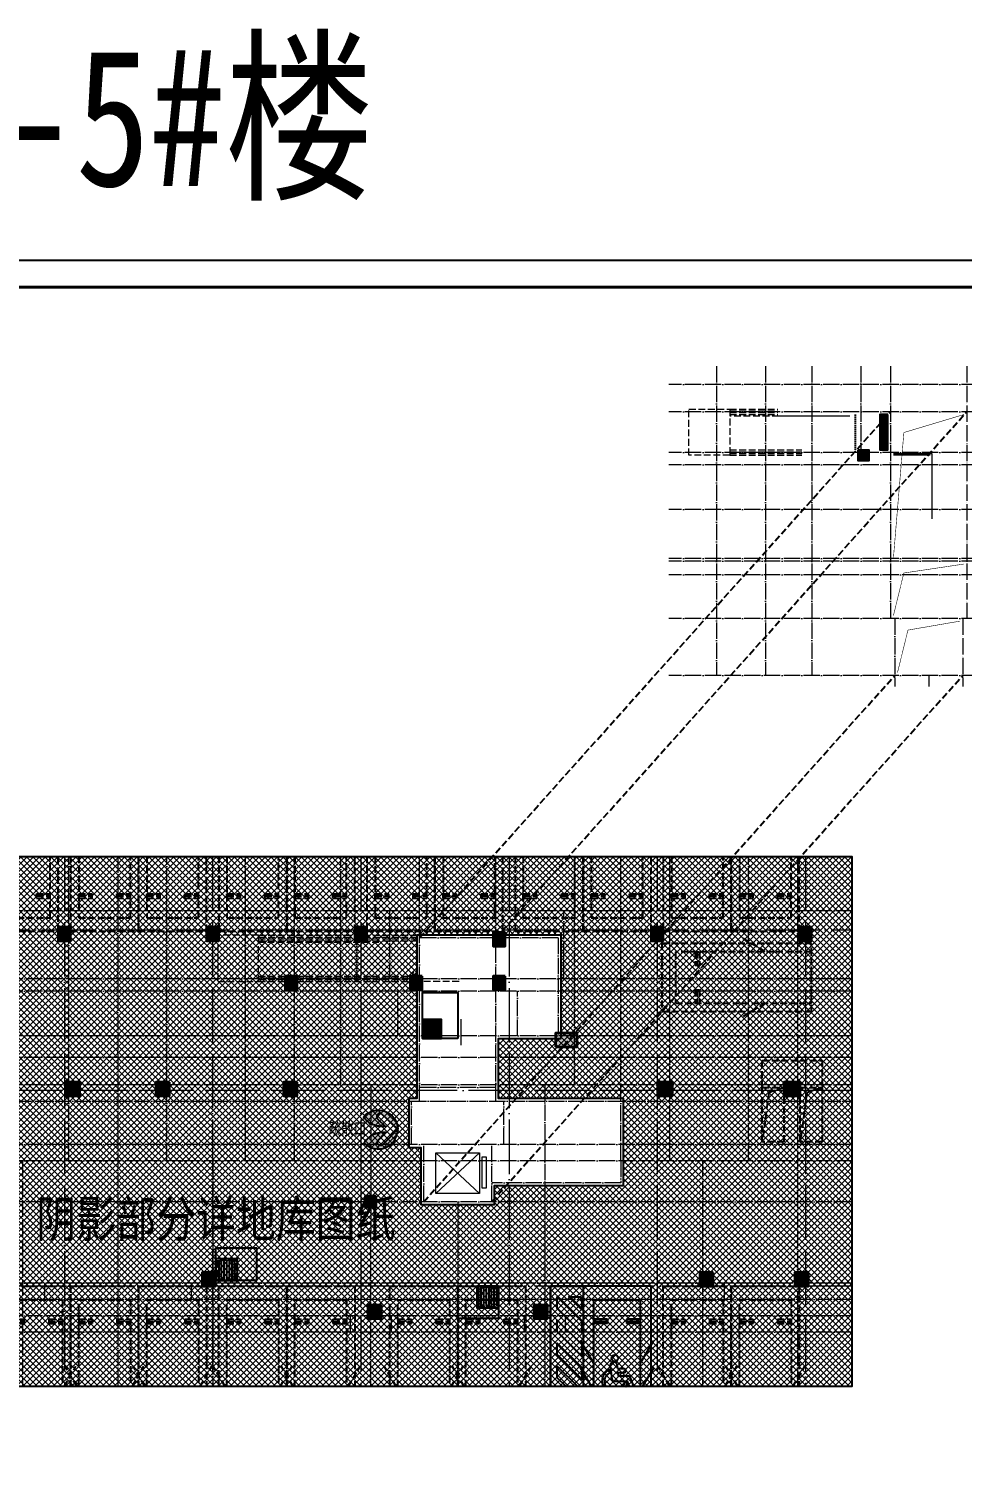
# Model space of a CAD drawing. Extents: x -518115 to 389031, y -209821 to 1628073.
# Drawn here: x 35039 to 69376, y 734882 to 787574 of the extents above; entities that cross this region are included whole.
import ezdxf
from ezdxf.xclip import XClip

# ---------------------------------------------------------------- set-up
doc = ezdxf.new("R2010")
doc.units = 0
doc.header["$LTSCALE"] = 1000
doc.header["$MEASUREMENT"] = 0
doc.header["$XCLIPFRAME"] = 0
for name, pattern in [('#P_--_20B1_001_t3$0$DASH', [0.35, 0.25, -0.1]), ('__DASH', [0.35, 0.25, -0.1]), ('DASH', [0.35, 0.25, -0.1]), ('DOTE', [2.4200000000000004, 2, -0.2, 0.02, -0.2]), ('HIDDEN', [0.375, 0.25, -0.125])]:
    doc.linetypes.add(name, pattern=pattern)
for name, color, linetype in [('0-R-风井', 2, 'Continuous'), ('0-R疏散口', 20, 'Continuous'), ('0-R集水坑', 191, 'Continuous'), ('HS-A-停车位（标准）', 9, 'Continuous'), ('HS-A-停车场-无障碍', 85, 'Continuous'), ('text', 7, 'Continuous'), ('VPIPE-雨水', 4, 'DASH'), ('人防集水坑', 11, 'Continuous'), ('图框', 140, 'Continuous'), ('审核', 1, 'Continuous'), ('排水', 155, 'Continuous'), ('疏散口', 20, 'Continuous')]:
    doc.layers.add(name, color=color, linetype=linetype)
for name, color, linetype, lineweight in [('3.5方案汇报，与郭总、侯月琴确定户型_t8$0$STAIR', 2, 'Continuous', 18), ('DOTE', 19, 'DOTE', 9), ('PUB_HATCH', 8, 'Continuous', 9), ('STAIR', 2, 'Continuous', 18), ('填充', 251, 'Continuous', 5), ('平面-看线', 45, 'Continuous', 15), ('砼柱', 2, 'Continuous', 35)]:
    doc.layers.add(name, color=color, linetype=linetype, lineweight=lineweight)
doc.layers.add('yichutu', color=7, linetype='Continuous', true_color=0xffffff, plot=False)
doc.styles.add('-宋体', font='', dxfattribs={"width": 0.8})
doc.styles.add('黑体', font='')
doc.styles.get('-宋体').set_extended_font_data('SimSun')
doc.styles.get('黑体').set_extended_font_data('SimHei')

# ---------------------------------------------------------------- blocks, each defined once
blk = doc.blocks.new('A$C27F3146B')
at = {"layer": '填充'}
h = blk.add_hatch(dxfattribs=at)
h.set_pattern_fill('ANSI37', color=196, scale=100, style=0)
h.set_pattern_definition([(45, (794705.0482087337, -474761.836884725), (-112.2532015133644, 112.2532015133644), []), (135, (794705.0482087337, -474761.836884725), (-112.2532015133644, -112.2532015133644), [])])
h.paths.add_polyline_path([(-230795.6184310702, 60248.6681048781), (-176795.6315635289, 60248.6681048781), (-176795.6315635289, 40748.668106055), (-230795.6184310702, 40748.668106055)])
h.paths.add_polyline_path([(-187495.8660684425, 53548.66686279065), (-187495.8209743426, 57348.62422381173), (-189795.0276815628, 57348.62942205783), (-189795.0739517731, 57348.66651863832), (-192795.073958657, 57348.66651863832), (-192795.4156197991, 51348.93710573966), (-193095.4177096373, 51348.93564643379), (-193095.4173128804, 49548.66755806998), (-192645.4166020394, 49548.66755813401), (-192645.4166030964, 47448.67086864309), (-189945.4166020389, 47448.67086865345), (-189945.4166020426, 48148.66786043893), (-185195.4239114443, 48148.6689069533), (-185195.4239113556, 51348.93571203918), (-189795.4128881363, 51348.9135064361), (-189795.0739557542, 53548.66693553812)], flags=16)
h.paths.add_polyline_path([(-217895.6145799538, 57348.66871561174), (-217895.6215597925, 55948.66952998069), (-222195.618774856, 55948.66898938658), (-222195.618217748, 53548.66959221585), (-217795.6184381819, 53548.66431652935), (-217796.4641870251, 51354.89480492327), (-218096.4655417878, 51354.89362781279), (-218095.6188738717, 49548.66951250698), (-217645.6181630308, 49548.66951257101), (-217645.6181640879, 47448.67282308021), (-214945.6181630305, 47448.67282309057), (-214945.6181630341, 48148.66981487605), (-210195.6254724357, 48148.67086139042), (-210195.6254723471, 51348.93766647618), (-214795.6144491277, 51348.9154608731), (-214795.607502923, 57348.66536292894)], flags=16)
at = {"layer": '填充', "color": 196}
for points in [[(-230795.6184310702, 60248.6681048781), (-176795.6315635289, 60248.6681048781), (-176795.6315635289, 40748.668106055), (-230795.6184310702, 40748.668106055)], [(-187495.8660684425, 53548.66686279065), (-187495.8209743426, 57348.62422381173), (-189795.0276815628, 57348.62942205783), (-189795.0739517731, 57348.66651863832), (-192795.073958657, 57348.66651863832), (-192795.4156197991, 51348.93710573966), (-193095.4177096373, 51348.93564643379), (-193095.4173128804, 49548.66755806998), (-192645.4166020394, 49548.66755813401), (-192645.4166030964, 47448.67086864309), (-189945.4166020389, 47448.67086865345), (-189945.4166020426, 48148.66786043893), (-185195.4239114443, 48148.6689069533), (-185195.4239113556, 51348.93571203918), (-189795.4128881363, 51348.9135064361), (-189795.0739557542, 53548.66693553812)]]:
    blk.add_lwpolyline(points, close=True, dxfattribs=at)
blk = doc.blocks.new('无障碍车位')
at = {"layer": 'HS-A-停车场-无障碍'}
for p, q in [((-1999.966370833223, 3549.95805993129), (-2499.949424952152, 2699.948046519305)), ((-299.9660310738254, 3549.994108829531), (200.0510692202952, 2700.004122582497)), ((-1999.966370833223, 2549.953937348793), (-2499.949424952152, 1699.943923936924)), ((-299.9660310738254, 2549.989986246917), (200.0510692202952, 1699.999999999884)), ((-1999.921941989567, 1079.803519832552), (-1499.922230551136, 1080.002041477826)), ((-1999.918532912969, 919.8035190157825), (-1999.921941989567, 1079.803519832552)), ((-1499.918821489671, 920.0020406610565), (-1499.922230551136, 1080.002041477826)), ((-799.9216950030532, 1079.82955514791), (-299.9219835650874, 1080.028076793067)), ((-799.9182859263383, 919.8295543311397), (-799.9216950030532, 1079.82955514791)), ((-299.9185745030409, 920.0280759762973), (-299.9219835650874, 1080.028076793067)), ((-1999.920237447601, 999.8035194261465), (-1499.920526024303, 1000.002041067695)), ((-1999.918532912969, 919.8035190157825), (-1499.918821489671, 920.0020406610565)), ((-799.9199904612033, 999.8295547415037), (-299.920279037673, 1000.028076382936)), ((-799.9182859263383, 919.8295543311397), (-299.9185745030409, 920.0280759762973))]:
    blk.add_line(p, q, dxfattribs=at)
for points in [[(1300.000000000582, -299.9998376182048), (1300.000000000582, 5200.000162381679), (-2399.999999939115, 5199.993991851457), (-2399.999999938766, -300.0060081484262)], [(-299.999999939464, 5199.993991850992), (-299.9999999396969, 199.9939918509917), (-1999.99999993958, 199.9939918511081), (-1999.999999939697, 5199.993991850992)], [(100.0000000608852, 5199.999999999069), (1300.000000000233, 5200.000162381679), (1300.000000000349, -299.9998376180883), (100.0000000607688, -300.0000000008149)]]:
    blk.add_lwpolyline(points, close=True, dxfattribs=at)
for points in [[(150.0000000002328, 4394.112549694837), (150.0000000002328, 4799.999999999534), (168.3766184075503, 4799.999999999534), (1050.000000000233, 3918.376618406968), (1050.000000000233, 3494.112549694953), (150.0000000002328, 4394.112549694837)], [(592.640687119565, 4799.999999999534), (1016.90475583158, 4799.999999999418), (1050.000000000466, 4766.904755830765), (1050.000000000233, 4342.640687118634), (592.640687119565, 4799.999999999534)], [(150.0000000001164, 3545.584412270924), (150.0000000002328, 3969.848480983172), (1050.000000000233, 3069.848480982939), (1050.000000000233, 2645.584412271157), (150.0000000001164, 3545.584412270924)], [(150.0000000004657, 2697.05627484736), (150.0000000003492, 3121.320343559142), (1050.000000000466, 2221.320343559142), (1050.000000000233, 1797.056274847244), (150.0000000004657, 2697.05627484736)], [(150.0000000001164, 1848.528137423331), (150.0000000002328, 2272.792206135578), (1050.000000000233, 1372.792206135346), (1050.000000000233, 948.5281374235637), (150.0000000001164, 1848.528137423331)], [(150.0000000004657, 999.9999999997672), (150.0000000002328, 1424.264068711549), (1050.000000000466, 524.2640687114326), (1050.000000000233, 99.99999999965075), (150.0000000004657, 999.9999999997672)], [(150.0000000003492, 151.4718625757378), (150.0000000002328, 575.7359312875196), (625.7359312883345, 99.99999999953434), (201.4718625766691, 99.99999999953434), (150.0000000003492, 151.4718625757378)]]:
    blk.add_lwpolyline(points, dxfattribs=at)
for points in [[(-1645.914368988131, 3073.279146465939, 0.3176989922475349), (-1551.65021979122, 3006.659832141828), (-1207.498265077826, 3006.659832141828), (-1190.383440391626, 2876.659832141595), (-1412.411826837342, 2876.659832141828, 0.9999999999999999), (-1412.411826837226, 2746.659832141944), (-1173.268615705194, 2746.659832141828), (-1154.208266746136, 2601.882108147489, 0.9999999999999997), (-896.4326027601492, 2635.818917904515), (-959.0851750035072, 3111.712451194646, 0.3763733494003915), (-1058.229661162943, 3198.659832141828), (-1524.821601287345, 3198.659832141828), (-1657.687476292718, 3573.861488626804, 1), (-1804.739548971644, 3521.787618779112), (-1645.91436890047, 3073.27914621844)], [(-874.3033266931307, 2774.182281254092, 1.763575196078509), (-1516.949411830516, 3238.659832141944), (-1416.467538945493, 3238.659832141828, -1.66239982742272), (-888.017833360238, 2878.354301649495), (-874.3033266961575, 2774.182281252695)]]:
    blk.add_lwpolyline(points, format="xyb", dxfattribs=at)
blk.add_circle((-1067.861835873104, 2349.211395052844), 123, dxfattribs=at)
blk = doc.blocks.new('A$C25A378E3')
at = {"layer": 'HS-A-停车位（标准）', "linetype": 'DASH'}
for p, q in [((299.9288666398497, 4280.200665866025), (299.9276344913524, 4120.200664976728)), ((299.9288666398497, 4280.200665866025), (799.9285807174165, 4280.00894703425)), ((799.9285807174165, 4280.00894703425), (799.9273485837039, 4120.008946264163)), ((1699.929113851395, 4280.193678615266), (1699.927881702897, 4120.19367778569)), ((1699.929113851395, 4280.193678615266), (2199.928827928961, 4280.001959843212)), ((2199.928827928961, 4280.001959843212), (2199.927595795365, 4120.001958953799)), ((299.9276344913524, 4120.200664976728), (799.9273485837039, 4120.008946264163)), ((299.9282505712472, 4200.200665451237), (799.9279646449722, 4200.00894667895)), ((1699.927881702897, 4120.19367778569), (2199.927595795365, 4120.001958953799)), ((1699.928497782676, 4200.193678200361), (2199.928211856517, 4200.001959428308)), ((300.0205537431175, 1700.046125917463), (-199.9740653929766, 2550.049336581258)), ((2200.020893819514, 1700.035927985562), (2700.026429273654, 2550.032717227354))]:
    blk.add_line(p, q, dxfattribs=at)
for points in [[(1.164153218269348e-10, 5499.999999999884), (2499.999999842257, 5499.971898506512), (2499.938176556607, -0.02810114610474557), (-0.06182328553404659, 3.472669050097466e-07)], [(299.9943796824664, 4999.996627852321), (2199.994379562442, 4999.975270717288), (2199.938176575466, -0.02472896687686443), (299.9381766954903, -0.003371831844560802)]]:
    blk.add_lwpolyline(points, close=True, dxfattribs=at)
blk = doc.blocks.new('TIY8O')
at = {"layer": '0-R集水坑', "linetype": 'DASH'}
h = blk.add_hatch(dxfattribs=at)
h.set_pattern_fill('LINE', color=191, scale=100, angle=-90.00000000000006, style=0)
h.set_pattern_definition([(270, (-235326.6603705898, -492619.8195465856), (95.25, -7.876661409549766e-14), [])])
h.paths.add_polyline_path([(251192.714674465, 63602.66983472076), (251192.7093475896, 62902.669904932), (250492.7095668054, 62902.67580823865), (250492.7161997986, 63602.67580820792)])
at = {"layer": '0-R集水坑', "color": 191, "elevation": 0.4327255357110903}
for points in [[(250442.7090580211, 62452.68549320343), (251942.7090579913, 62452.67601750753), (251942.7166385491, 63652.67601748332), (250442.7166385789, 63652.68549317922)], [(251242.7159861337, 63652.66910502905), (251242.7089670943, 62852.66910505909), (250442.7091281175, 62852.67624693047), (250442.7166384909, 63652.67624689624)]]:
    blk.add_lwpolyline(points, close=True, dxfattribs=at)
at = {"layer": '0-R集水坑', "color": 191, "linetype": 'DASH', "elevation": 0.4327255357110903}
blk.add_lwpolyline([(251192.714674465, 63602.66983472076), (251192.7093475896, 62902.669904932), (250492.7095668054, 62902.67580823865), (250492.7161997986, 63602.67580820792)], close=True, dxfattribs=at)
blk = doc.blocks.new('TYUIYOIUO')
at = {"layer": '0-R-风井', "linetype": '__DASH'}
for p, q in [((-299457.895317329, 793016.6504319513), (-299457.8951786277, 794016.3380944015)), ((-299457.8951786277, 794016.3380944015), (-297257.9513919126, 794017.1969029689)), ((-297257.9513919126, 794017.1969029689), (-297257.8976371065, 793016.8408492676)), ((-299457.9432144098, 793016.7978605403), (-298658.0559161415, 793016.8118702834)), ((-299457.9432144098, 791016.8118764461), (-299457.9432144098, 793016.7978605403)), ((-298658.0559161415, 793016.8118702834), (-298657.9317925585, 791016.8118764461)), ((-298657.8952895801, 793216.6503354047), (-298057.9083877449, 793216.8845567947)), ((-298657.895317329, 793016.6503209556), (-298657.8952895801, 793216.6503354047)), ((-298057.9083877449, 793216.8845567947), (-298057.8976359515, 793016.7978607289)), ((-298057.9083877448, 793016.7978605406), (-297258.0210894765, 793016.8118702837)), ((-298057.9083877448, 791016.8118764464), (-298057.9083877448, 793016.7978605406)), ((-297258.0210894765, 793016.8118702837), (-297257.8969658935, 791016.8118764464)), ((-298657.9317925585, 791016.8118764461), (-299457.9432144098, 791016.8118764461)), ((-298657.9317925585, 791016.8118764461), (-299457.9432144098, 791016.8118764461)), ((-297257.8969658935, 791016.8118764464), (-298057.9083877448, 791016.8118764464)), ((-297257.8969658935, 791016.8118764464), (-298057.9083877448, 791016.8118764464))]:
    blk.add_line(p, q, dxfattribs=at)
for points in [[(-298658.0187696726, 793016.8120645259), (-299218.2041812523, 792824.5534271109), (-299457.9060679409, 791016.8120706886)], [(-297258.0210894765, 793016.8118702837), (-297818.2065010562, 792824.5532328687), (-298057.9083877448, 791016.8118764464)]]:
    blk.add_lwpolyline(points, dxfattribs=at)
blk = doc.blocks.new('FSFSFASFSFESFSEF')
at = {"layer": '人防集水坑', "ltscale": 0.8}
h = blk.add_hatch(dxfattribs=at)
h.set_pattern_fill('GRATE', color=256, scale=75, style=0)
h.set_pattern_definition([(270, (-806039.3574039747, 23438904.07928268), (59.53125, -1.822618869043522e-14), []), (360, (-806039.3574039747, 23438904.07928268), (8.748522416193854e-14, 238.125), [])])
h.paths.add_polyline_path([(286466.5787021541, 761315.5335229017), (287066.5787021541, 761315.5335229017), (287066.5787021541, 760715.5335229017), (286466.5787021541, 760715.5335229017)])
at = {"layer": '人防集水坑'}
for points in [[(287116.5787021541, 760665.5335229017), (286416.5787021541, 760665.5335229017), (286416.5787021541, 761365.5335229017), (287116.5787021541, 761365.5335229017)], [(287066.5787021541, 760715.5335229017), (286466.5787021541, 760715.5335229017), (286466.5787021541, 761315.5335229017), (287066.5787021541, 761315.5335229017)]]:
    blk.add_lwpolyline(points, close=True, dxfattribs=at)
at = {"layer": '排水'}
blk.add_lwpolyline([(285816.5787021536, 760665.5335229018), (287116.5787021536, 760665.5335229018), (287116.5787021534, 762365.5335229018), (285816.5787021534, 762365.5335229018)], close=True, dxfattribs=at)
blk = doc.blocks.new('DFBFBFBGF')
at = {"layer": 'STAIR', "color": 246, "linetype": '#P_--_20B1_001_t3$0$DASH'}
for p, q in [((293136.325158803, 754230.1456084143), (287316.5787030022, 754230.1456084143)), ((293136.3251588031, 754160.1456084616), (287316.5787030022, 754160.1456084708)), ((293136.3251588029, 754100.1456084616), (287316.5787030022, 754100.1456084704)), ((293136.3251588018, 754030.1456084143), (287316.5787030022, 754030.1456084145)), ((293136.3251588018, 754030.1456084143), (293136.325158803, 754230.1456084143)), ((288716.325158803, 753970.1456084145), (293136.3251588018, 753970.1456083918)), ((293136.325158803, 752730.1456083826), (287316.5787030022, 752730.1456085002)), ((293136.3251588031, 752660.1456084299), (287316.5787030022, 752660.1456085349)), ((293136.3251588029, 752600.1456084299), (287316.5787030022, 752600.1456085352)), ((293136.3251588018, 752530.1456083826), (287316.5787030022, 752530.1456085071)), ((293136.3251588018, 752530.1456083826), (293136.325158803, 752730.1456083826))]:
    blk.add_line(p, q, dxfattribs=at)
blk.add_lwpolyline([(293136.325158803, 754230.1456084143), (294636.325158803, 754230.1456084143), (294636.325158803, 752530.1456083859), (293136.325158803, 752530.1456083859)], close=True, dxfattribs=at)
at = {"layer": '审核', "color": 58, "linetype": 'HIDDEN', "ltscale": 0.2}
blk.add_line((289519.4158324369, 752530.1456084601), (289519.4158324566, 754230.1456084143), dxfattribs=at)
blk = doc.blocks.new('A$C1DD019F9')
at = {"layer": '疏散口'}
h = blk.add_hatch(color=256, dxfattribs=at)
edge = h.paths.add_edge_path()
edge.add_line((1657.837590239942, 3315.723901660649), (367.3306208625436, 2025.216944172512))
edge.add_arc((562.7390984487897, 1829.808464785995), 276.3493204781321, 134.999999736071, 315.0000450135555)
edge.add_line((758.1477304548025, 1634.400139819365), (1381.488251060247, 2257.740654682275))
edge.add_arc((-487.2515846193137, 1989.868379143272), 1887.841129295078, -24.12321173134552, 8.157426411511608, ccw=False)
edge.add_arc((-487.2518275084583, 1989.868449001487), 1887.841379523462, 303.5961554791981, 335.8767893464231, ccw=False)
edge.add_arc((1657.83757689014, 1657.627985069564), 1658.095916591085, 89.99999953869542, 228.4172749558772, ccw=False)
h = blk.add_hatch(color=256, dxfattribs=at)
edge = h.paths.add_edge_path()
edge.add_line((1657.837590239942, 3315.723901660649), (2948.344559617341, 2025.216944172512))
edge.add_arc((2752.936082031095, 1829.808464785995), 276.3493204781321, -135.00004501355562, 45.000000263928996, ccw=False)
edge.add_line((2557.527450025082, 1634.400139819365), (1934.186929419636, 2257.740654682275))
edge.add_arc((3802.926765099197, 1989.868379143272), 1887.841129295078, 171.8425735884883, 204.1232117313454)
edge.add_arc((3802.927007988342, 1989.868449001489), 1887.841379523464, 204.123210653577, 236.403844520802)
edge.add_arc((1657.837603589745, 1657.627985069564), 1658.095916591085, 311.5827250441228, 450.0000004613047)
for points in [[(1657.837590239942, 3315.723901660649), (367.3306208625437, 2025.216944172512, 1.000000395120669), (758.1477304548025, 1634.400139819365), (1381.488251060247, 2257.740654682275, -0.1417897514410627), (1235.721885070204, 1218.307265423704, -0.141789732410033), (557.3581269979476, 417.3751685111782, -0.6899650482418342), (1657.837590239942, 3315.723901660649)], [(1657.837590239942, 3315.723901660649), (2948.344559617341, 2025.216944172512, -1.000000395120669), (2557.527450025082, 1634.400139819365), (1934.186929419636, 2257.740654682275, 0.1417897514410627), (2079.953295409679, 1218.307265423704, 0.141789732410033), (2758.317053481937, 417.3751685111782, 0.6899650482418342), (1657.837590239942, 3315.723901660649)]]:
    blk.add_lwpolyline(points, format="xyb", close=True, dxfattribs=at)
blk = doc.blocks.new('A$C24B36177')
for points in [[(-146925.0000000014, -16697.00265675376), (-147375.0000000014, -16697.00265675376), (-147375.0000000014, -17197.00265675376), (-146925.0000000014, -17197.00265675376)], [(-141475.0000000022, -16697.00265675376), (-141925.0000000022, -16697.00265675376), (-141925.0000000022, -17197.00265675376), (-141475.0000000022, -17197.00265675376)], [(-136025.0000000014, -16697.00265675376), (-136475.0000000014, -16697.00265675376), (-136475.0000000014, -17197.00265675376), (-136025.0000000014, -17197.00265675376)], [(-125125.0000000014, -16697.00265675376), (-125575.0000000014, -16697.00265675376), (-125575.0000000014, -17197.00265675376), (-125125.0000000014, -17197.00265675376)], [(-119675.0000000014, -16697.00265675376), (-120125.0000000014, -16697.00265675376), (-120125.0000000014, -17197.00265675376), (-119675.0000000014, -17197.00265675376)], [(-130937.6220354591, -16897.00265675376), (-131387.6220354591, -16897.00265675376), (-131387.6220354591, -17397.00265675376), (-130937.6220354591, -17397.00265675376)], [(-138587.6220454918, -18497.00265675364), (-139037.6220454918, -18497.00265675364), (-139037.6220454918, -18997.00265675364), (-138587.6220454918, -18997.00265675364)], [(-133987.6220358952, -18497.00265675364), (-134437.6220358952, -18497.00265675364), (-134437.6220358952, -18997.00265675364), (-133987.6220358952, -18997.00265675364)], [(-130937.6220336751, -18497.00265675364), (-131387.6220336751, -18497.00265675364), (-131387.6220336751, -18997.00265675364), (-130937.6220336751, -18997.00265675364)], [(-129087.6220358952, -21097.00265675364), (-128287.6220358952, -21097.00265675364), (-128287.6220358952, -20597.00265675364), (-129087.6220358952, -20597.00265675364)], [(-146587.6220454918, -22397.00228348828), (-147087.6220454918, -22397.00228348828), (-147087.6220454918, -22897.00228348828), (-146587.6220454918, -22897.00228348828)], [(-143287.6220454918, -22397.00219701417), (-143787.6220454918, -22397.00219701417), (-143787.6220454918, -22897.00219701417), (-143287.6220454918, -22897.00219701417)], [(-138587.6220454918, -22397.00204007269), (-139087.6220454918, -22397.00204007269), (-139087.6220454918, -22897.00204007269), (-138587.6220454918, -22897.00204007269)], [(-124787.6220454918, -22397.00265675364), (-125337.6220454918, -22397.00265675364), (-125337.6220454918, -22897.00265675364), (-124787.6220454918, -22897.00265675364)], [(-120087.6220454918, -22397.00265675364), (-120687.6220454918, -22397.00265675364), (-120687.6220454918, -22897.00265675364), (-120087.6220454918, -22897.00265675364)], [(-135687.6220454918, -26597.00265675364), (-136087.6220454918, -26597.00265675364), (-136087.6220454918, -26997.00265675364), (-135687.6220454918, -26997.00265675364)], [(-141587.6220454918, -29397.00265675364), (-142087.6220454918, -29397.00265675364), (-142087.6220454918, -29897.00265675364), (-141587.6220454918, -29897.00265675364)], [(-123287.622044994, -29397.00265675364), (-123787.622044994, -29397.00265675364), (-123787.622044994, -29897.00265675364), (-123287.622044994, -29897.00265675364)], [(-119787.6220454918, -29397.00265675364), (-120287.6220454918, -29397.00265675364), (-120287.6220454918, -29897.00265675364), (-119787.6220454918, -29897.00265675364)], [(-135487.6220454918, -30597.00265675364), (-135987.6220454918, -30597.00265675364), (-135987.6220454918, -31097.00265675364), (-135487.6220454918, -31097.00265675364)], [(-129387.6220454918, -30597.00265675364), (-129887.6220454918, -30597.00265675364), (-129887.6220454918, -31097.00265675364), (-129387.6220454918, -31097.00265675364)]]:
    blk.add_hatch(color=1).paths.add_polyline_path(points)
at = {"layer": '砼柱', "color": 1, "lineweight": 35}
for points in [[(-146925.0000000014, -16697.00265675376), (-147375.0000000014, -16697.00265675376), (-147375.0000000014, -17197.00265675376), (-146925.0000000014, -17197.00265675376)], [(-141475.0000000022, -16697.00265675376), (-141925.0000000022, -16697.00265675376), (-141925.0000000022, -17197.00265675376), (-141475.0000000022, -17197.00265675376)], [(-136025.0000000014, -16697.00265675376), (-136475.0000000014, -16697.00265675376), (-136475.0000000014, -17197.00265675376), (-136025.0000000014, -17197.00265675376)], [(-125125.0000000014, -16697.00265675376), (-125575.0000000014, -16697.00265675376), (-125575.0000000014, -17197.00265675376), (-125125.0000000014, -17197.00265675376)], [(-119675.0000000014, -16697.00265675376), (-120125.0000000014, -16697.00265675376), (-120125.0000000014, -17197.00265675376), (-119675.0000000014, -17197.00265675376)], [(-130937.6220354591, -16897.00265675376), (-131387.6220354591, -16897.00265675376), (-131387.6220354591, -17397.00265675376), (-130937.6220354591, -17397.00265675376)], [(-138587.6220454918, -18497.00265675364), (-139037.6220454918, -18497.00265675364), (-139037.6220454918, -18997.00265675364), (-138587.6220454918, -18997.00265675364)], [(-133987.6220358952, -18497.00265675364), (-134437.6220358952, -18497.00265675364), (-134437.6220358952, -18997.00265675364), (-133987.6220358952, -18997.00265675364)], [(-130937.6220336751, -18497.00265675364), (-131387.6220336751, -18497.00265675364), (-131387.6220336751, -18997.00265675364), (-130937.6220336751, -18997.00265675364)], [(-129087.6220358952, -21097.00265675364), (-128287.6220358952, -21097.00265675364), (-128287.6220358952, -20597.00265675364), (-129087.6220358952, -20597.00265675364)], [(-146587.6220454918, -22397.00228348828), (-147087.6220454918, -22397.00228348828), (-147087.6220454918, -22897.00228348828), (-146587.6220454918, -22897.00228348828)], [(-143287.6220454918, -22397.00219701417), (-143787.6220454918, -22397.00219701417), (-143787.6220454918, -22897.00219701417), (-143287.6220454918, -22897.00219701417)], [(-138587.6220454918, -22397.00204007269), (-139087.6220454918, -22397.00204007269), (-139087.6220454918, -22897.00204007269), (-138587.6220454918, -22897.00204007269)], [(-124787.6220454918, -22397.00265675364), (-125337.6220454918, -22397.00265675364), (-125337.6220454918, -22897.00265675364), (-124787.6220454918, -22897.00265675364)], [(-120087.6220454918, -22397.00265675364), (-120687.6220454918, -22397.00265675364), (-120687.6220454918, -22897.00265675364), (-120087.6220454918, -22897.00265675364)], [(-135687.6220454918, -26597.00265675364), (-136087.6220454918, -26597.00265675364), (-136087.6220454918, -26997.00265675364), (-135687.6220454918, -26997.00265675364)], [(-141587.6220454918, -29397.00265675364), (-142087.6220454918, -29397.00265675364), (-142087.6220454918, -29897.00265675364), (-141587.6220454918, -29897.00265675364)], [(-123287.622044994, -29397.00265675364), (-123787.622044994, -29397.00265675364), (-123787.622044994, -29897.00265675364), (-123287.622044994, -29897.00265675364)], [(-119787.6220454918, -29397.00265675364), (-120287.6220454918, -29397.00265675364), (-120287.6220454918, -29897.00265675364), (-119787.6220454918, -29897.00265675364)], [(-135487.6220454918, -30597.00265675364), (-135987.6220454918, -30597.00265675364), (-135987.6220454918, -31097.00265675364), (-135487.6220454918, -31097.00265675364)], [(-129387.6220454918, -30597.00265675364), (-129887.6220454918, -30597.00265675364), (-129887.6220454918, -31097.00265675364), (-129387.6220454918, -31097.00265675364)]]:
    blk.add_lwpolyline(points, close=True, dxfattribs=at)
blk = doc.blocks.new('A$C74D73064')
at = {"color": 3}
blk.add_lwpolyline([(-72082.59764095524, 70322.25632425968), (-18082.61077341391, 70322.25632425968), (-18082.61077341391, 50822.25632543652), (-72082.59764095524, 50822.25632543652)], close=True, dxfattribs=at)
at = {"color": 251, "true_color": 0x636466}
blk.add_lwpolyline([(-28782.84527832747, 63622.25508217211), (-28782.80018422764, 67422.2124431933), (-31082.00689144782, 67422.2176414394), (-31082.05316165811, 67422.2547380199), (-34082.05316854198, 67422.2547380199), (-34082.39482968405, 61422.52532512113), (-34382.39691952232, 61422.52386581525), (-34382.3965227654, 59622.25577745144), (-33932.39581192436, 59622.25577751547), (-33932.39581298141, 57522.25908802461), (-31232.3958119239, 57522.25908803497), (-31232.39581192762, 58222.25607982045), (-26482.40312132926, 58222.25712633482), (-26482.40312124055, 61422.52393142064), (-31082.39209802134, 61422.50172581756), (-31082.05316563917, 63622.25515491969)], close=True, dxfattribs=at)
at = {"layer": '3.5方案汇报，与郭总、侯月琴确定户型_t8$0$STAIR'}
for p, q in [((-31782.59942776605, 59422.41135027062), (-33382.59942776652, 57922.41135027201)), ((-33382.59942776652, 59422.41135027062), (-31782.59942776605, 57922.41135027201))]:
    blk.add_line(p, q, dxfattribs=at)
for points in [[(-33382.59942776652, 57922.41135027201), (-33382.59942776652, 59422.41135027062), (-31782.59942776605, 59422.41135027062), (-31782.59942776605, 57922.41135027201)], [(-31682.5994277756, 58122.4113503875), (-31682.5994277756, 59272.41135038796), (-31532.5994277728, 59272.41135038796), (-31532.5994277728, 58122.4113503875)]]:
    blk.add_lwpolyline(points, close=True, dxfattribs=at)
at = {"layer": 'DOTE', "color": 5}
for p, q in [((-47044.96489887068, 93136.92275867716), (-47044.96489887068, 8148.87607650971)), ((-41594.96489887068, 93136.92275867716), (-41594.96489887068, 8148.87607650971)), ((-36144.96489887044, 93136.92275867716), (-36144.96489887044, 8148.87607650971)), ((-30694.96489887021, 93136.92275867716), (-30694.96489887021, 8148.87607650971)), ((-25244.96489887021, 93136.92275867716), (-25244.96489887021, 8148.87607650971)), ((-19794.96489886998, 93136.92275867716), (-19794.96489886998, 8148.87607650971)), ((-86385.24772744614, 67619.25646164955), (196116.0437006026, 67619.25646164955)), ((196116.043700602, 61719.25646164967), (-86385.24772744614, 61719.25646164967)), ((196116.0437006027, 54519.25646164967), (-86385.24772744614, 54519.25646164967))]:
    blk.add_line(p, q, dxfattribs=at)
at = {"layer": 'DOTE', "linetype": 'DOTE', "ltscale": 0.3}
for p, q in [((-31182.20886771881, 67322.5227338553), (-33982.39232719701, 67322.52273385518)), ((-28883.07422241103, 67322.52273385518), (-31182.20886771881, 67322.5227338553)), ((-28883.07422241103, 67322.52273385518), (-28882.79285111011, 63722.25688271062)), ((-31182.39498389268, 61822.2429131564), (-33982.39551288693, 61822.24495479499)), ((-26582.40312129783, 59122.25949947804), (-26582.40312362986, 58322.25957466546)), ((-26582.40312132926, 58322.25957466546), (-31332.20887227438, 58322.25958851154))]:
    blk.add_line(p, q, dxfattribs=at)
at = {"layer": 'STAIR', "color": 246, "linetype": '#P_--_20B1_001_t3$0$DASH'}
blk.add_line((-32532.40911903454, 65722.41031201778), (-33882.40549301961, 65722.41031154466), dxfattribs=at)
at = {"layer": 'STAIR'}
blk.add_lwpolyline([(-32472.40447453817, 64340.87456771452), (-32472.39682447468, 63382.41076598188)], dxfattribs=at)
for name, p in [('A$C24B36177', (100104.7992927884, 84419.25646130543)), ('A$C27F3146B', (158713.020790115, 10073.58821938152))]:
    blk.add_blockref(name, p)
at = {"xscale": -1}
for name, p in [('DFBFBFBGF', (253234.1732092033, -686807.488785468)), ('FSFSFASFSFESFSEF', (253234.1732095744, -697043.1221648738))]:
    blk.add_blockref(name, p, dxfattribs=at)
at = {"layer": '0-R疏散口', "xscale": -0.4305656706515025, "yscale": 0.4305656706515025, "zscale": 0.4305656706515025, "rotation": 271.4259203059818}
blk.add_blockref('A$C1DD019F9', (-36196.91512734012, 59545.39987463458), dxfattribs=at)
at = {"layer": '0-R集水坑', "xscale": -1, "rotation": 180}
blk.add_blockref('TIY8O', (-291925.2495356438, 118374.9300523322, -0.4327255357110903), dxfattribs=at)
at = {"layer": '0-R集水坑', "xscale": -1}
blk.add_blockref('TIY8O', (219360.1110880033, -9130.422442348325, -0.4327255357110903), dxfattribs=at)
at = {"layer": 'HS-A-停车位（标准）'}
blk.add_blockref('TYUIYOIUO', (278075.2999756153, -731194.3965097175), dxfattribs=at)
at = {"layer": 'HS-A-停车位（标准）', "linetype": 'DASH', "xscale": -1}
for p, rotation in [((-49769.90307179547, 73069.25646130356), 179.9993559612105), ((-46819.90307179571, 73069.25646130368), 179.9993559612105), ((-44319.90307179571, 73069.25646130356), 179.9993559612105), ((-41369.90307179571, 73069.25646130368), 179.9993559612105), ((-38869.90307179547, 73069.25646130356), 179.9993559612105), ((-35919.9030756267, 73069.25646130368), 179.9993559612105), ((-33419.9030756267, 73069.25646130356), 179.9993559612105), ((-30469.90307562647, 73069.25646130368), 179.9993559612105), ((-27969.90307562647, 73069.25646130368), 179.9993559612105), ((-25019.90307562647, 73069.25646130368), 179.9993559612105), ((-22519.90307562647, 73069.25646130368), 179.9993559612105), ((-19569.96489925997, 67119.19463836565), 89.99935596121274)]:
    blk.add_blockref('A$C25A378E3', p, dxfattribs=dict(at, rotation=rotation))
at = {"layer": 'HS-A-停车位（标准）', "linetype": 'DASH', "rotation": 0.000644038787326284}
for p in [(-49319.90307558503, 49019.2564619988), (-46819.90307558503, 49019.2564619988), (-44319.90307558503, 49019.2564619988), (-41369.90307558479, 49019.25646199891), (-38869.90307558479, 49019.2564619988), (-35082.5361481983, 49019.25646199891), (-32582.5361481983, 49019.2564619988), (-25019.90307558433, 49019.25646199891), (-22519.90307558433, 49019.2564619988)]:
    blk.add_blockref('A$C25A378E3', p, dxfattribs=at)
at = {"layer": 'HS-A-停车场-无障碍', "rotation": 180}
blk.add_blockref('无障碍车位', (-27869.96489880921, 54219.25045350252), dxfattribs=at)
at = {"layer": '0-R疏散口', "style": '-宋体', "width": 0.75}
blk.add_text('疏散口', height=450, dxfattribs=at).set_placement((-37327.51125581528, 60087.63957305544))
blk = doc.blocks.new('HFHFTHFD')
at = {"layer": 'DOTE', "linetype": 'DOTE', "ltscale": 0.3}
for p, q in [((420616.5787028493, 612948.8100463543), (420616.5787028495, 593448.8100475312)), ((422416.5787019647, 601748.8100391305), (422416.5787019647, 612948.8100463543)), ((425316.5787020741, 601748.8100473222), (425316.5787020741, 612948.8100463543)), ((427116.5787021646, 601748.8100473222), (427116.5787027501, 612948.8100463543)), ((428816.5787016117, 604548.8100388076), (428816.5787015849, 612948.8100463543)), ((431716.5787021924, 603949.0803065526), (431716.5787021923, 612948.8100463543)), ((434516.5787031293, 603949.0803065526), (434516.5787031293, 612948.8100463543)), ((437416.57870371, 604548.8100388076), (437416.5787037368, 612948.8100463543)), ((439116.5787031571, 601748.8100473222), (439116.5787025715, 612948.8100463543)), ((440916.5787032476, 601748.8100473222), (440916.5787032476, 612948.8100463543)), ((443816.578703357, 601748.8100391305), (443816.5787033571, 612948.8100463543)), ((445616.5787024723, 612948.8100463543), (445616.5787024723, 593448.8100475312)), ((447416.5787015875, 601748.8100391305), (447416.5787015874, 612948.8100463543)), ((450316.5787016969, 601748.8100473222), (450316.5787016969, 612948.8100463543)), ((452116.5787017875, 601748.8100473222), (452116.578702373, 612948.8100463543)), ((453816.5787012345, 604548.8100388076), (453816.5787012078, 612948.8100463543)), ((456716.5787018152, 603949.0803065526), (456716.5787018152, 612948.8100463543)), ((459516.5787027521, 603949.0803065526), (459516.5787027522, 612948.8100463543)), ((462416.5787033328, 604548.8100388076), (462416.5787033596, 612948.8100463543)), ((464116.57870278, 601748.8100473222), (464116.5787021944, 612948.8100463543)), ((465916.5787028704, 601748.8100473222), (465916.5787028704, 612948.8100463543)), ((468816.5787029798, 601748.8100391305), (468816.5787029798, 612948.8100463543)), ((470616.5787020952, 612948.8100463543), (470616.5787020951, 593448.8100475312)), ((472616.5787020951, 610948.8100463543), (418616.5787028495, 610948.8100463543)), ((429216.5787418562, 608448.8079394411), (429216.5792071599, 610948.8075475836)), ((435616.5800621139, 608448.8079394314), (435616.5805274176, 610948.8075475739)), ((455616.5773428306, 608448.8079394314), (455616.5768775269, 610948.8075475739)), ((462016.5786630883, 608448.8079394411), (462016.5781977847, 610948.8075475836)), ((472616.5787020951, 608448.8100463543), (418616.5787028495, 608448.8100463543)), ((430916.5787021924, 606348.8100465569), (430916.5787021922, 608448.8100463543)), ((435316.5787031294, 606348.8100465569), (435316.5787031293, 608448.8100463543)), ((472616.5787020951, 607998.8100463543), (418616.5787028495, 607998.8100463543)), ((455916.5787018151, 606348.8100465569), (455916.5787018152, 607998.8100463542)), ((460316.5787027521, 606348.8100465569), (460316.5787027522, 607998.8100463542)), ((472616.5787020951, 606348.8100465569), (418616.5787028495, 606348.8100465569)), ((472616.5787020951, 605548.8100406288), (418616.5787028495, 605548.8100406289)), ((472616.5787020951, 604548.8100471114), (418616.5787028495, 604548.8100471116)), ((429916.7956125877, 604548.8100471115), (429916.5572264311, 593448.8100475312)), ((436316.361792734, 604548.8100471115), (436316.6001788905, 593448.8100475312)), ((454916.7956122105, 604548.8100471115), (454916.5572260541, 593448.8100475312)), ((461316.3617923568, 604548.8100471115), (461316.6001785134, 593448.8100475312)), ((418616.5787028495, 603949.0803176122), (472616.5787020951, 603949.0802720234)), ((431416.5779594908, 602348.8100463725), (431416.5779592263, 603948.8100463734)), ((434816.5794645891, 602348.8100463725), (434816.5794648536, 603948.8100463734)), ((456416.5779403554, 602348.8100463725), (456416.5779400909, 603948.8100463734)), ((459816.5794454537, 602348.8100463725), (459816.5794457182, 603948.8100463734)), ((472616.5787020951, 602348.8100463724), (418616.5787028495, 602348.8100463726)), ((431866.5787074884, 600248.8100463784), (431866.5787075731, 602348.8100463543)), ((434366.5786978334, 600248.8100463304), (434366.5786977486, 602348.8100463543)), ((456866.5787071111, 600248.8100463304), (456866.5787071959, 602348.8100463543)), ((459366.5786974561, 600248.8100463784), (459366.5786973714, 602348.8100463543)), ((472616.5787020951, 601748.8100473221), (418616.5787028495, 601748.8100473222)), ((424116.5787026776, 601748.8100392178), (424116.5787026776, 593448.8100475312)), ((442116.5787120232, 601748.8100392178), (442116.5787120232, 593448.8100475312)), ((449116.5786929213, 601748.8100392178), (449116.5786929213, 593448.8100475312)), ((467116.5787022669, 601748.8100392178), (467116.5787022669, 593448.8100475312)), ((472616.5787020951, 600248.810045596), (418616.5787028495, 600248.8100466327)), ((433116.5787096269, 600248.8100463543), (433116.5787096269, 593448.8100475312)), ((458116.5786953176, 600248.8100463543), (458116.5786953176, 593448.8100475312)), ((472616.5787020951, 597248.8100389724), (418616.5787028495, 597248.8100389724)), ((423316.5787026776, 597248.8100389725), (423316.5787026776, 596648.8100389723)), ((442916.5787231674, 597248.8100389725), (442916.5787231674, 596648.8100389723)), ((448316.5786817771, 597248.8100389725), (448316.5786817771, 596648.8100389723)), ((467916.5787022669, 597248.8100389725), (467916.578702267, 596648.8100389723)), ((472616.5787020951, 596648.8100389723), (418616.5787028495, 596648.8100389723)), ((472616.5787020951, 596048.810047531), (418616.5787028495, 596048.810047531)), ((429166.6130644571, 596048.8100475312), (429166.6001787189, 595448.8100475312)), ((430666.5829980801, 596048.8100475312), (430666.5958838182, 595448.8100475312)), ((435566.574427765, 596048.8100475312), (435566.5615420268, 595448.8100475312)), ((437066.544361388, 596048.8100475312), (437066.5572471261, 595448.8100475312)), ((454166.6130435566, 596048.8100475312), (454166.6001578184, 595448.8100475312)), ((455666.5829771796, 596048.8100475312), (455666.5958629177, 595448.8100475312)), ((460566.5744068645, 596048.8100475312), (460566.5615211263, 595448.8100475312)), ((462066.5443404875, 596048.8100475312), (462066.5572262256, 595448.8100475312)), ((472616.5787020951, 595448.810047531), (418616.5787028495, 595448.8100475312))]:
    blk.add_line(p, q, dxfattribs=at)
blk = doc.blocks.new('TK')
at = {"layer": '图框'}
blk.add_lwpolyline([(465375.0184975343, 548713.6539831527), (549475.0184975343, 548713.6539831527), (549475.0184975343, 489313.6539831528), (465375.0184975343, 489313.6539831528)], close=True, dxfattribs=at)
blk.add_lwpolyline([(465375.0184975343, 548713.6539831527), (549475.0184975343, 548713.6539831527), (549475.0184975343, 489313.6539831528), (465375.0184975343, 489313.6539831528)], close=True, dxfattribs=at)
at = {"layer": '图框', "const_width": 100}
blk.add_lwpolyline([(548475.0184975343, 490313.6539831528), (548475.0184975343, 547713.6539831527), (467875.0184975343, 547713.6539831527), (467875.0184975343, 490313.6539831528)], close=True, dxfattribs=at)
blk = doc.blocks.new('yct-841-594-84100-59399.9999999999-100-1000.0')
at = {"layer": 'yichutu', "color": 7, "true_color": 0xffffff}
blk.add_lwpolyline([(0, 0), (0, 59399.99999999994), (84100, 59399.99999999994), (84100, 0)], close=True, dxfattribs=at)
blk = doc.blocks.new('A$C110D7C8B')
h = blk.add_hatch()
h.set_pattern_fill('ANSI32', color=246, scale=12, angle=135)
h.set_pattern_definition([(180, (0, 0), (-3.552713678800501e-15, -57.15000000000001), []), (180, (-19.05000822845492, 19.05000822845492), (-3.552713678800501e-15, -57.15000000000001), [])])
h.paths.add_polyline_path([(50, -1350.000000041677), (250.0000000000582, -1350.000000041677), (249.9999999999709, -150), (50.0000000000291, -150)])
at = {"color": 246}
for points in [[(0, -100), (300, -100), (300, -1400.000000041677), (0, -1400.000000041677)], [(50, -150), (250, -150), (250, -1350.000000041677), (50, -1350.000000041677)]]:
    blk.add_lwpolyline(points, close=True, dxfattribs=at)
blk = doc.blocks.new('A$C028C60F5')
at = {"color": 6}
blk.add_lwpolyline([(400.0000000717118, -1.851003617048264e-07), (0, 0), (-1.851003617048264e-07, -400.0000001632143), (399.9999998866115, -400.0000003483146)], close=True, dxfattribs=at)
at = {"layer": 'PUB_HATCH'}
blk.add_solid([(-1.851003617048264e-07, -400.0000001632143), (399.9999998866115, -400.0000003483146), (0, 0), (400.0000000717118, -1.851003617048264e-07)], dxfattribs=at)
blk = doc.blocks.new('A$C18F32B8A')
at = {"color": 6, "const_width": 20}
for points in [[(7519.746154826425, -5500.243901853333), (7905.325032999623, -865.2724637767533), (10119.74645714677, -200.2097836569883)], [(7519.748090145295, -7600.249561245553), (7905.329351844615, -6030.524345523096), (10119.75077599176, -5700.209477294469)], [(7669.74645633559, -9700.245550757623), (8055.325040148746, -8130.523613388767), (9969.746456321096, -7800.20874516014)]]:
    blk.add_lwpolyline(points, dxfattribs=at)
at = {"layer": 'DOTE', "linetype": 'DOTE', "ltscale": 0.3}
for p, q in [((1019.746453295695, 1581.218299383647), (1019.746453295695, -9800.240368603263)), ((2819.746453945816, 1581.218299383647), (2819.746453945816, -9800.240368603263)), ((4519.746452808264, 1581.218299383647), (4519.746452808671, -9800.242652851273)), ((6319.745283643017, 1581.218299383647), (6319.7452836429, -1600.245542986202)), ((7419.746458312438, 1581.218299383647), (7419.746458312613, -7700.244437432266)), ((10219.74645435088, 1581.218299383647), (10219.74645435071, -7700.246436149348)), ((10619.74645439629, 899.754457013798), (-743.8331035822048, 899.7544570136815)), ((10619.74645439634, -100.2465892548207), (-743.8330797610688, -100.2465892552864)), ((10619.7464543964, -1600.245542986202), (-743.8331035822048, -1600.245542986202)), ((10619.7464543964, -2050.245542986202), (-743.8331035822048, -2050.245542986202)), ((10619.7464543964, -3700.245542986202), (-743.833103582263, -3700.245542986086)), ((10619.74645439652, -5500.245550913503), (-743.8331035822048, -5500.245550913503)), ((10619.74645439646, -5600.246664656908), (-743.8331035822048, -5600.23855302122)), ((10619.74645439652, -6100.245550913503), (-743.8331035822048, -6100.245550913503)), ((10619.74645439454, -7700.246721680276), (-743.8331035841256, -7700.238610044587)), ((7569.550093442725, -7700.244544366142), (7569.550093442667, -10200.24554942362)), ((10069.74645357818, -7700.246329075075), (10069.74645357812, -10200.24555084261)), ((10619.74645438691, -9800.246721668052), (-743.8331035917508, -9800.238610032364)), ((8819.648726167448, -9800.245436708676), (8819.64872616739, -10205.08561670512))]:
    blk.add_line(p, q, dxfattribs=at)
at = {"layer": 'STAIR', "color": 246, "linetype": '#P_--_20B1_001_t3$0$DASH'}
for p, q in [((1500.000000001164, 3.259629011154175e-09), (3267.999999989115, -0.2455429739784449)), ((1500.000000000116, -70.00000004400499), (3267.999999989115, -70.24554301553871)), ((1499.999999999884, -130.000000044005), (3267.999999989639, -130.2455429750262)), ((1500, -199.9999999967404), (3267.999999990105, -200.0000000294531)), ((3308.799999989894, -260.0000000131943), (1500.000000001164, -260.0000000224682)), ((1500.000000001164, -1500.000000028405), (4152.000000012922, -1500.000000029453)), ((1500.000000000116, -1570.00000007567), (4152.000000013388, -1570.246589275193)), ((1499.999999999884, -1630.00000007567), (4152.000000013737, -1630.246589275193)), ((1500, -1700.000000028405), (4152.000000014203, -1700.000000029453))]:
    blk.add_line(p, q, dxfattribs=at)
at = {"layer": 'STAIR'}
for p, q in [((5920, -259.9999999997672), (3308.799999989952, -260.0000000131943)), ((8869.74283019395, -1700.246588996262), (7519.746456208813, -1700.246589469374))]:
    blk.add_line(p, q, dxfattribs=at)
at = {"layer": 'STAIR', "color": 246, "linetype": '#P_--_20B1_001_t3$0$DASH'}
blk.add_lwpolyline([(1500, -1700.000000028405), (0, -1700.000000028405), (0, 0), (1500, 0)], close=True, dxfattribs=at)
at = {"layer": 'STAIR'}
blk.add_lwpolyline([(7519.746456187801, -1640.246589469374), (8929.755123912648, -1640.246588975191), (8929.755124753749, -4040.246135032154)], dxfattribs=at)
at = {"layer": '审核', "color": 58, "linetype": 'HIDDEN', "ltscale": 0.2}
blk.add_line((6119.755594726943, -200.1547837678809), (6119.682242507813, -1500.172692473629), dxfattribs=at)
at = {"layer": '平面-看线'}
for p, q in [((1500.000000001164, 3.259629011154175e-09), (1500, -199.9999999967404)), ((1500.000000001164, -1500.000000028405), (1500, -1700.000000028405))]:
    blk.add_line(p, q, dxfattribs=at)
at = {"xscale": -1}
for name, p in [('A$C110D7C8B', (7319.746456009045, -100.2399003441678)), ('A$C028C60F5', (6619.744458064088, -1500.248004525783))]:
    blk.add_blockref(name, p, dxfattribs=at)

msp = doc.modelspace()

# ---------------------------------------------------------------- linework, layer by layer
at = {"color": 251, "linetype": '__DASH', "true_color": 0x636466}
for p, q in [((49416.77365240222, 754129.8998190528), (66739.4043358601, 773483.9353127617)), ((52216.77365127922, 754129.899819053), (69539.4043347371, 773483.9353127617)), ((49566.57729037106, 744429.9000792454), (66889.20797382895, 763783.9355729541)), ((52066.7729566468, 744429.9000792454), (69389.40364010469, 763783.9355729541))]:
    msp.add_line(p, q, dxfattribs=at)
at = {"layer": 'VPIPE-雨水'}
msp.add_circle((49217.15638178278, 752830.5212386656), 55, dxfattribs=at)

# ---------------------------------------------------------------- block references
for name, p in [('TK', (-466360.9056858412, 230351.6795938152)), ('A$C18F32B8A', (59319.65718377213, 773584.1811237114)), ('HFHFTHFD', (-407299.9999999775, 144181.0900190733))]:
    msp.add_blockref(name, p)
ref = msp.add_blockref('A$C74D73064', (83399.17578007048, 686807.6423334405))
XClip(ref).set_block_clipping_path([(-72082.59764095518, 50822.256325436465), (-18082.61076209729, 70322.2577319878)])
at = {"layer": 'yichutu'}
msp.add_blockref('yct-841-594-84100-59399.9999999999-100-1000.0', (-985.8871883068932, 719665.3335769682), dxfattribs=at)

# ---------------------------------------------------------------- texts
at = {"layer": 'text', "color": 6, "style": '黑体', "width": 0.8}
msp.add_text('Y-5#楼', height=5047.088607594937, dxfattribs=at).set_placement((31264.81423035194, 781791.1521658667))
at = {"layer": 'text', "color": 2, "style": '黑体', "width": 0.8}
msp.add_text('阴影部分详地库图纸', height=1345.89029535865, dxfattribs=at).set_placement((35318.89226349845, 743125.524980153))

doc.saveas('drawing.dxf')
